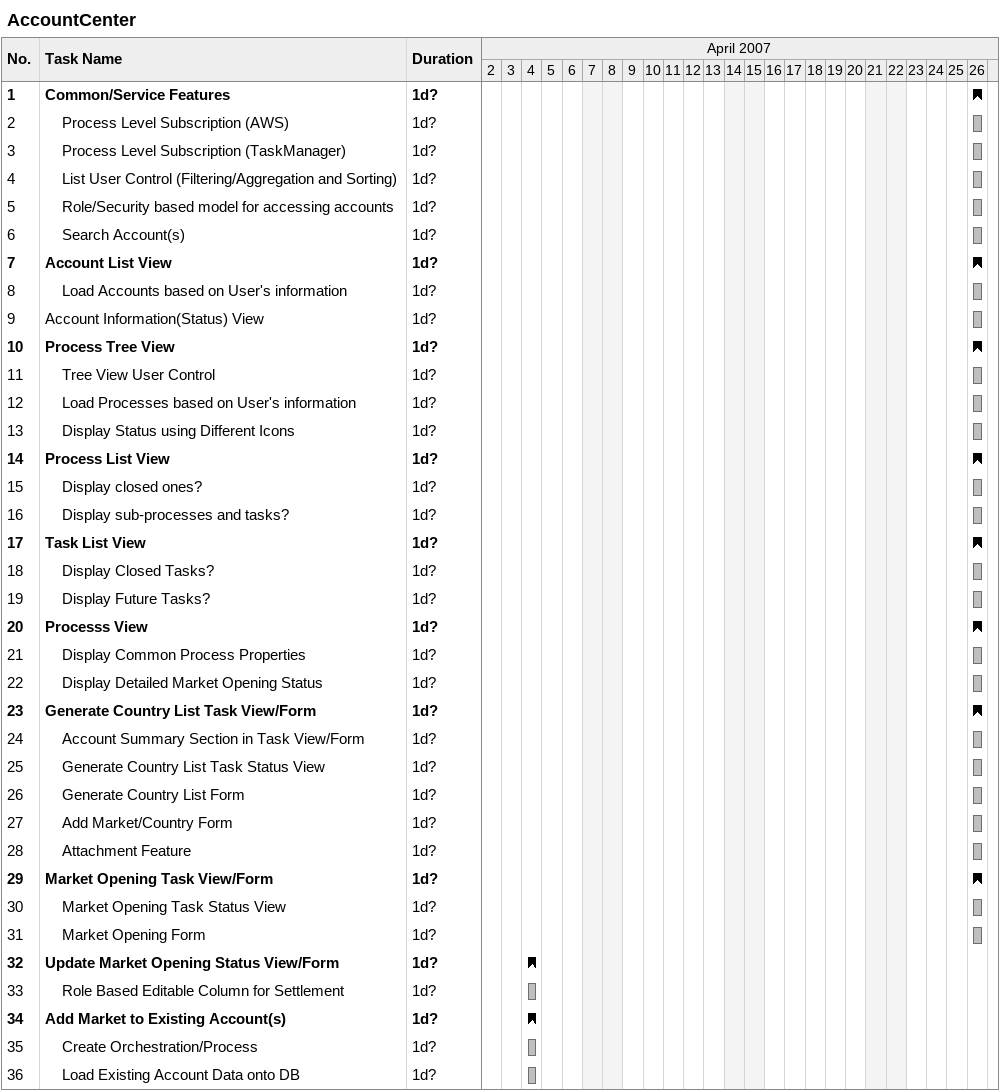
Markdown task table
AccountCenter

| ID | Level | Task | Duration | Start | Finish |
|---|---|---|---|---|---|
| 1 | 1 | **Common/Service Features** | 1d? | 2007-04-26 | 2007-04-26 |
| 2 | 2 | Process Level Subscription (AWS) | 1d? | 2007-04-26 | 2007-04-26 |
| 3 | 2 | Process Level Subscription (TaskManager) | 1d? | 2007-04-26 | 2007-04-26 |
| 4 | 2 | List User Control (Filtering/Aggregation and Sorting) | 1d? | 2007-04-26 | 2007-04-26 |
| 5 | 2 | Role/Security based model for accessing accounts | 1d? | 2007-04-26 | 2007-04-26 |
| 6 | 2 | Search Account(s) | 1d? | 2007-04-26 | 2007-04-26 |
| 7 | 1 | **Account List View** | 1d? | 2007-04-26 | 2007-04-26 |
| 8 | 2 | Load Accounts based on User's information | 1d? | 2007-04-26 | 2007-04-26 |
| 9 | 1 | Account Information(Status) View | 1d? | 2007-04-26 | 2007-04-26 |
| 10 | 1 | **Process Tree View** | 1d? | 2007-04-26 | 2007-04-26 |
| 11 | 2 | Tree View User Control | 1d? | 2007-04-26 | 2007-04-26 |
| 12 | 2 | Load Processes based on User's information | 1d? | 2007-04-26 | 2007-04-26 |
| 13 | 2 | Display Status using Different Icons | 1d? | 2007-04-26 | 2007-04-26 |
| 14 | 1 | **Process List View** | 1d? | 2007-04-26 | 2007-04-26 |
| 15 | 2 | Display closed ones? | 1d? | 2007-04-26 | 2007-04-26 |
| 16 | 2 | Display sub-processes and tasks? | 1d? | 2007-04-26 | 2007-04-26 |
| 17 | 1 | **Task List View** | 1d? | 2007-04-26 | 2007-04-26 |
| 18 | 2 | Display Closed Tasks? | 1d? | 2007-04-26 | 2007-04-26 |
| 19 | 2 | Display Future Tasks? | 1d? | 2007-04-26 | 2007-04-26 |
| 20 | 1 | **Processs View** | 1d? | 2007-04-26 | 2007-04-26 |
| 21 | 2 | Display Common Process Properties | 1d? | 2007-04-26 | 2007-04-26 |
| 22 | 2 | Display Detailed Market Opening Status | 1d? | 2007-04-26 | 2007-04-26 |
| 23 | 1 | **Generate Country List Task View/Form** | 1d? | 2007-04-26 | 2007-04-26 |
| 24 | 2 | Account Summary Section in Task View/Form | 1d? | 2007-04-26 | 2007-04-26 |
| 25 | 2 | Generate Country List Task Status View | 1d? | 2007-04-26 | 2007-04-26 |
| 26 | 2 | Generate Country List Form | 1d? | 2007-04-26 | 2007-04-26 |
| 27 | 2 | Add Market/Country Form | 1d? | 2007-04-26 | 2007-04-26 |
| 28 | 2 | Attachment Feature | 1d? | 2007-04-26 | 2007-04-26 |
| 29 | 1 | **Market Opening Task View/Form** | 1d? | 2007-04-26 | 2007-04-26 |
| 30 | 2 | Market Opening Task Status View | 1d? | 2007-04-26 | 2007-04-26 |
| 31 | 2 | Market Opening Form | 1d? | 2007-04-26 | 2007-04-26 |
| 32 | 1 | **Update Market Opening Status View/Form** | 1d? | 2007-04-04 | 2007-04-04 |
| 33 | 2 | Role Based Editable Column for Settlement | 1d? | 2007-04-04 | 2007-04-04 |
| 34 | 1 | **Add Market to Existing Account(s)** | 1d? | 2007-04-04 | 2007-04-04 |
| 35 | 2 | Create Orchestration/Process | 1d? | 2007-04-04 | 2007-04-04 |
| 36 | 2 | Load Existing Account Data onto DB | 1d? | 2007-04-04 | 2007-04-04 |
